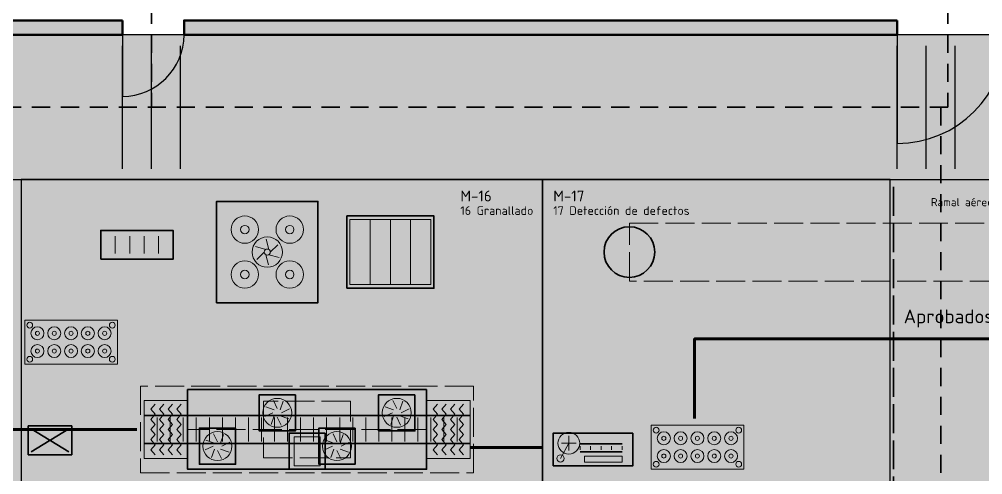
# Model space of a CAD drawing. Header units: millimetres. Extents: x 0 to 1189, y 0 to 841.
# Drawn here: x 569.8 to 702.8, y 629.2 to 692.2 of the extents above; entities that cross this region are included whole.
import ezdxf
from ezdxf.enums import TextEntityAlignment as Align

# ---------------------------------------------------------------- set-up
doc = ezdxf.new("R2010")
doc.units = ezdxf.units.MM
doc.linetypes.add('FLUJO-TRAZOS', pattern=[4, 2.5, -1.5])
doc.linetypes.add('IRAM-E-TRAZOS', pattern=[5, 4, -1])
for name, color, linetype, lineweight in [('A-ABERTURA', 7, 'CONTINUOUS', 25), ('A-COLUMNA', 7, 'CONTINUOUS', 50), ('A-EQUIPO-FINO', 8, 'CONTINUOUS', 13), ('A-EQUIPO-OCULTO', 8, 'IRAM-E-TRAZOS', 13), ('A-EQUIPO-RELLENO', 9, 'CONTINUOUS', 13), ('A-MURO', 7, 'CONTINUOUS', 50), ('A-RELLENO', 9, 'CONTINUOUS', 13), ('A-SECTOR', 1, 'CONTINUOUS', 25), ('A-SECTOR-TXT', 1, 'CONTINUOUS', 25), ('A-SEGURIDAD', 1, 'IRAM-E-TRAZOS', 18), ('A-TEXTO', 7, 'CONTINUOUS', 18), ('F-PERSONAL', 6, 'FLUJO-TRAZOS', 35), ('F-SE', 30, 'CONTINUOUS', 70)]:
    doc.layers.add(name, color=color, linetype=linetype, lineweight=lineweight)
for name, color, linetype, lineweight, true_color in [('A-DEFENSA', 2, 'CONTINUOUS', 35, 0xe6b400), ('A-DEM-RO', 1, 'CONTINUOUS', 35, 0xd21e1e), ('A-EQUIPO', 30, 'CONTINUOUS', 35, 0xe67800), ('A-PASILLO', 2, 'IRAM-E-TRAZOS', 35, 0xd7a500), ('A-SENDA', 2, 'CONTINUOUS', 25, 0xd7a500)]:
    doc.layers.add(name, color=color, linetype=linetype, lineweight=lineweight, true_color=true_color)
doc.styles.add('ISO3098', font='isocpeur.ttf')

msp = doc.modelspace()

# ---------------------------------------------------------------- hatches: boundary and pattern name
at = {"layer": 'A-COLUMNA', "true_color": 0x000000}
h = msp.add_hatch(color=7, dxfattribs=at)
h.dxf.hatch_style = 1
h.paths.add_polyline_path([(571, 688), (575, 688), (575, 692), (571, 692)])
h = msp.add_hatch(color=7, dxfattribs=at)
h.dxf.hatch_style = 1
h.paths.add_polyline_path([(647, 688), (651, 688), (651, 692), (647, 692)])
at = {"layer": 'A-EQUIPO-RELLENO', "true_color": 0xe6e6dc}
h = msp.add_hatch(color=7, dxfattribs=at)
h.dxf.hatch_style = 1
h.paths.add_polyline_path([(597, 653), (611, 653), (611, 667), (597, 667)])
at = {"layer": 'A-EQUIPO-RELLENO', "true_color": 0xeedec0}
h = msp.add_hatch(color=7, dxfattribs=at)
h.dxf.hatch_style = 1
h.paths.add_polyline_path([(615.4, 655.5), (626.6, 655.5), (626.6, 664.5), (615.4, 664.5)])
h = msp.add_hatch(color=7, dxfattribs=at)
h.dxf.hatch_style = 1
h.paths.add_polyline_path([(581, 659), (591, 659), (591, 663), (581, 663)])
at = {"layer": 'A-EQUIPO-RELLENO', "true_color": 0xeeeeee}
h = msp.add_hatch(color=7, dxfattribs=at)
h.dxf.hatch_style = 1
h.paths.add_polyline_path([(570.5, 644.5), (583.3, 644.5), (583.3, 650.6), (570.5, 650.6)])
h = msp.add_hatch(color=7, dxfattribs=at)
h.dxf.hatch_style = 1
h.paths.add_polyline_path([(626, 641), (593, 641), (593, 630), (626, 630)])
at = {"layer": 'A-EQUIPO-RELLENO', "true_color": 0xcdd0d4}
h = msp.add_hatch(color=7, dxfattribs=at)
h.dxf.hatch_style = 1
h.paths.add_polyline_path([(607.88, 640.3), (602.88, 640.3), (602.88, 635.3), (607.88, 635.3)])
h = msp.add_hatch(color=7, dxfattribs=at)
h.dxf.hatch_style = 1
h.paths.add_polyline_path([(624.38, 640.3), (619.38, 640.3), (619.38, 635.3), (624.38, 635.3)])
at = {"layer": 'A-EQUIPO-RELLENO', "true_color": 0xe2e7ee}
h = msp.add_hatch(color=7, dxfattribs=at)
h.dxf.hatch_style = 1
h.paths.add_polyline_path([(593, 639.5), (587, 639.5), (587, 631.5), (593, 631.5)])
h = msp.add_hatch(color=7, dxfattribs=at)
h.dxf.hatch_style = 1
h.paths.add_polyline_path([(632, 639.5), (626, 639.5), (626, 631.5), (632, 631.5)])
at = {"layer": 'A-EQUIPO-RELLENO', "true_color": 0xeeeeee}
h = msp.add_hatch(color=7, dxfattribs=at)
h.dxf.hatch_style = 1
h.paths.add_polyline_path([(632, 637.45), (587, 637.45), (587, 633.55), (632, 633.55)])
at = {"layer": 'A-EQUIPO-RELLENO', "true_color": 0xf5cdc8}
h = msp.add_hatch(color=7, dxfattribs=at)
h.dxf.hatch_style = 1
h.paths.add_polyline_path([(577, 636), (571, 636), (571, 632), (577, 632)])
at = {"layer": 'A-EQUIPO-RELLENO', "true_color": 0xeeeeee}
h = msp.add_hatch(color=7, dxfattribs=at)
h.dxf.hatch_style = 1
h.paths.add_polyline_path([(657, 630), (669.8, 630), (669.8, 636.1), (657, 636.1)])
at = {"layer": 'A-EQUIPO-RELLENO', "true_color": 0xcdd0d4}
h = msp.add_hatch(color=7, dxfattribs=at)
h.dxf.hatch_style = 1
h.paths.add_polyline_path([(599.62, 635.7), (594.62, 635.7), (594.62, 630.7), (599.62, 630.7)])
h = msp.add_hatch(color=7, dxfattribs=at)
h.dxf.hatch_style = 1
h.paths.add_polyline_path([(612, 635), (607, 635), (607, 630), (612, 630)])
h = msp.add_hatch(color=7, dxfattribs=at)
h.dxf.hatch_style = 1
h.paths.add_polyline_path([(616.12, 635.7), (611.12, 635.7), (611.12, 630.7), (616.12, 630.7)])
at = {"layer": 'A-EQUIPO-RELLENO', "true_color": 0xeeeeee}
h = msp.add_hatch(color=7, dxfattribs=at)
h.dxf.hatch_style = 1
h.paths.add_polyline_path([(654.5, 635), (643.5, 635), (643.5, 630.5), (654.5, 630.5)])
h = msp.add_hatch(color=7, dxfattribs=at)
h.dxf.hatch_style = 1
h.paths.add_polyline_path([(653, 633.5), (647.2, 633.5), (647.2, 632.4), (653, 632.4)])
at = {"layer": 'A-MURO', "true_color": 0x464646}
h = msp.add_hatch(color=7, dxfattribs=at)
h.dxf.hatch_style = 1
h.paths.add_polyline_path([(584, 692), (584, 690), (513, 690), (513, 692)])
h = msp.add_hatch(color=7, dxfattribs=at)
h.dxf.hatch_style = 1
h.paths.add_polyline_path([(691, 692), (691, 690), (592.5, 690), (592.5, 692)])
at = {"layer": 'A-RELLENO', "true_color": 0xfff4b4}
h = msp.add_hatch(color=7, dxfattribs=at)
h.dxf.hatch_style = 1
h.paths.add_polyline_path([(257, 670), (777, 670), (777, 690), (257, 690)])
at = {"layer": 'A-RELLENO', "true_color": 0xf6f6f6}
h = msp.add_hatch(color=7, dxfattribs=at)
h.dxf.hatch_style = 1
h.paths.add_polyline_path([(555, 510), (570, 510), (570, 670), (555, 670)])
at = {"layer": 'A-RELLENO', "true_color": 0xfde4c8}
h = msp.add_hatch(color=7, dxfattribs=at)
h.dxf.hatch_style = 1
h.paths.add_polyline_path([(570, 600), (642, 600), (642, 670), (570, 670)])
h = msp.add_hatch(color=7, dxfattribs=at)
h.dxf.hatch_style = 1
h.paths.add_polyline_path([(642, 580), (690, 580), (690, 670), (642, 670)])
at = {"layer": 'A-RELLENO', "true_color": 0xf6f6f6}
h = msp.add_hatch(color=7, dxfattribs=at)
h.dxf.hatch_style = 1
h.paths.add_polyline_path([(690, 420), (705, 420), (705, 670), (690, 670)])
at = {"layer": 'F-PERSONAL', "true_color": 0xc800aa}
h = msp.add_hatch(color=7, dxfattribs=at)
h.dxf.hatch_style = 1
h.paths.add_polyline_path([(588, 680), (588.8, 683.2), (587.2, 683.2)])
h = msp.add_hatch(color=7, dxfattribs=at)
h.dxf.hatch_style = 1
h.paths.add_polyline_path([(576.4, 680), (579.6, 679.2), (579.6, 680.8)])
h = msp.add_hatch(color=7, dxfattribs=at)
h.dxf.hatch_style = 1
h.paths.add_polyline_path([(606.4, 680), (609.6, 679.2), (609.6, 680.8)])
h = msp.add_hatch(color=7, dxfattribs=at)
h.dxf.hatch_style = 1
h.paths.add_polyline_path([(636.4, 680), (639.6, 679.2), (639.6, 680.8)])
h = msp.add_hatch(color=7, dxfattribs=at)
h.dxf.hatch_style = 1
h.paths.add_polyline_path([(666.4, 680), (669.6, 679.2), (669.6, 680.8)])
h = msp.add_hatch(color=7, dxfattribs=at)
h.dxf.hatch_style = 1
h.paths.add_polyline_path([(697, 671.4), (697.8, 674.6), (696.2, 674.6)])
h = msp.add_hatch(color=7, dxfattribs=at)
h.dxf.hatch_style = 1
h.paths.add_polyline_path([(697, 641.4), (697.8, 644.6), (696.2, 644.6)])
at = {"layer": 'F-SE', "true_color": 0xeb7800}
h = msp.add_hatch(color=7, dxfattribs=at)
h.dxf.hatch_style = 1
h.paths.add_polyline_path([(688.6, 648), (685.4, 648.8), (685.4, 647.2)])
h = msp.add_hatch(color=7, dxfattribs=at)
h.dxf.hatch_style = 1
h.paths.add_polyline_path([(586, 635.5), (582.8, 636.3), (582.8, 634.7)])
h = msp.add_hatch(color=7, dxfattribs=at)
h.dxf.hatch_style = 1
h.paths.add_polyline_path([(642, 633), (638.8, 633.8), (638.8, 632.2)])

# ---------------------------------------------------------------- linework, layer by layer
at = {"layer": 'A-ABERTURA'}
for p, q in [((584, 690), (584, 681.5)), ((691, 690), (691, 675))]:
    msp.add_line(p, q, dxfattribs=at)
for centre, radius in [((584, 690), 8.5), ((691, 690), 15)]:
    msp.add_arc(centre, radius, -90, 0, dxfattribs=at)
at = {"layer": 'A-DEFENSA'}
for p, q in [((570, 670), (582, 670)), ((595, 670), (689, 670))]:
    msp.add_line(p, q, dxfattribs=at)
at = {"layer": 'A-DEM-RO'}
for p, q in [((576.6, 635.6), (571.4, 632.4)), ((576.6, 632.4), (571.4, 635.6))]:
    msp.add_line(p, q, dxfattribs=at)
msp.add_lwpolyline([(577, 636), (571, 636), (571, 632), (577, 632)], close=True, dxfattribs=at)
at = {"layer": 'A-EQUIPO'}
for p, q in [((632, 637.45), (587, 637.45)), ((632, 633.55), (587, 633.55)), ((653, 633.5), (647.2, 633.5)), ((653, 632.4), (647.2, 632.4))]:
    msp.add_line(p, q, dxfattribs=at)
for points in [[(597, 653), (611, 653), (611, 667), (597, 667)], [(615, 655), (627, 655), (627, 665), (615, 665)], [(581, 659), (591, 659), (591, 663), (581, 663)], [(626, 641), (593, 641), (593, 630), (626, 630)], [(607.88, 640.3), (602.88, 640.3), (602.88, 635.3), (607.88, 635.3)], [(624.38, 640.3), (619.38, 640.3), (619.38, 635.3), (624.38, 635.3)], [(599.62, 635.7), (594.62, 635.7), (594.62, 630.7), (599.62, 630.7)], [(612, 635), (607, 635), (607, 630), (612, 630)], [(616.12, 635.7), (611.12, 635.7), (611.12, 630.7), (616.12, 630.7)], [(654.5, 635), (643.5, 635), (643.5, 630.5), (654.5, 630.5)]]:
    msp.add_lwpolyline(points, close=True, dxfattribs=at)
msp.add_circle((654, 660), 3.5, dxfattribs=at)
at = {"layer": 'A-EQUIPO-FINO'}
for p, q in [((618.2, 655.5), (618.2, 664.5)), ((621, 655.5), (621, 664.5)), ((623.8, 655.5), (623.8, 664.5)), ((583, 659.8), (583, 662.2)), ((585, 659.8), (585, 662.2)), ((587, 659.8), (587, 662.2)), ((589, 659.8), (589, 662.2)), ((605.38, 638.4), (604.84, 639.52)), ((605.8, 638.22), (606.21, 639.39)), ((621.88, 638.4), (621.34, 639.52)), ((622.3, 638.22), (622.71, 639.39)), ((604.78, 637.8), (603.66, 637.27)), ((604.95, 638.22), (603.78, 638.64)), ((604.95, 637.38), (604.54, 636.21)), ((605.8, 637.38), (606.97, 636.96)), ((605.98, 637.8), (607.09, 638.33)), ((621.27, 637.8), (620.16, 637.27)), ((621.45, 638.22), (620.28, 638.64)), ((621.45, 637.38), (621.04, 636.21)), ((622.3, 637.38), (623.47, 636.96)), ((622.48, 637.8), (623.59, 638.33)), ((587, 637.15), (587, 633.85)), ((588.8, 637.15), (588.8, 633.85)), ((590.6, 637.15), (590.6, 633.85)), ((592.4, 637.15), (592.4, 633.85)), ((594.2, 637.15), (594.2, 633.85)), ((596, 637.15), (596, 633.85)), ((597.8, 637.15), (597.8, 633.85)), ((599.6, 637.15), (599.6, 633.85)), ((601.4, 637.15), (601.4, 633.85)), ((603.2, 637.15), (603.2, 633.85)), ((605, 637.15), (605, 633.85)), ((605.38, 637.2), (605.91, 636.08)), ((606.8, 637.15), (606.8, 633.85)), ((608.6, 637.15), (608.6, 633.85)), ((610.4, 637.15), (610.4, 633.85)), ((612.2, 637.15), (612.2, 633.85)), ((614, 637.15), (614, 633.85)), ((615.8, 637.15), (615.8, 633.85)), ((617.6, 637.15), (617.6, 633.85)), ((619.4, 637.15), (619.4, 633.85)), ((621.2, 637.15), (621.2, 633.85)), ((621.88, 637.2), (622.41, 636.08)), ((623, 637.15), (623, 633.85)), ((624.8, 637.15), (624.8, 633.85)), ((626.6, 637.15), (626.6, 633.85)), ((628.4, 637.15), (628.4, 633.85)), ((630.2, 637.15), (630.2, 633.85)), ((632, 637.15), (632, 633.85)), ((597.12, 633.8), (596.59, 634.92)), ((597.55, 633.62), (597.96, 634.79)), ((613.62, 633.8), (613.09, 634.92)), ((614.05, 633.62), (614.46, 634.79)), ((596.7, 633.62), (595.53, 634.04)), ((597.73, 633.2), (598.84, 633.73)), ((613.2, 633.62), (612.03, 634.04)), ((614.22, 633.2), (615.34, 633.73)), ((645.64, 633.6), (644.5, 631.5)), ((646.64, 633.6), (644.64, 633.6)), ((645.64, 634.6), (645.64, 632.6)), ((596.52, 633.2), (595.41, 632.67)), ((596.7, 632.78), (596.29, 631.61)), ((597.12, 632.6), (597.66, 631.48)), ((597.55, 632.78), (598.72, 632.36)), ((613.02, 633.2), (611.91, 632.67)), ((613.2, 632.78), (612.79, 631.61)), ((613.62, 632.6), (614.16, 631.48)), ((614.05, 632.78), (615.22, 632.36)), ((647.2, 633.2), (647.2, 632.7)), ((648.65, 633.2), (648.65, 632.7)), ((650.1, 633.2), (650.1, 632.7)), ((651.55, 633.2), (651.55, 632.7)), ((653, 633.2), (653, 632.7))]:
    msp.add_line(p, q, dxfattribs=at)
for points in [[(615.4, 655.5), (626.6, 655.5), (626.6, 664.5), (615.4, 664.5)], [(570.5, 644.5), (583.3, 644.5), (583.3, 650.6), (570.5, 650.6)], [(593, 639.5), (587, 639.5), (587, 631.5), (593, 631.5)], [(632, 639.5), (626, 639.5), (626, 631.5), (632, 631.5)], [(657, 630), (669.8, 630), (669.8, 636.1), (657, 636.1)], [(611.3, 634.5), (607.7, 634.5), (607.7, 630.5), (611.3, 630.5)], [(653, 631.8), (647.8, 631.8), (647.8, 631), (653, 631)]]:
    msp.add_lwpolyline(points, close=True, dxfattribs=at)
for points in [[(604.21, 660.36), (603.84, 661.78)], [(603.79, 660.36), (602.38, 660.75)], [(603.58, 660), (602.54, 658.98)], [(604.42, 660), (605.46, 661.02)], [(603.79, 659.64), (604.16, 658.22)], [(604.21, 659.64), (605.62, 659.25)], [(588.5, 639), (587.9, 638.3), (588.5, 637.6), (587.9, 636.9), (588.5, 636.2), (587.9, 635.5), (588.5, 634.8), (587.9, 634.1), (588.5, 633.4), (587.9, 632.7), (588.5, 632)], [(589.7, 639), (589.1, 638.3), (589.7, 637.6), (589.1, 636.9), (589.7, 636.2), (589.1, 635.5), (589.7, 634.8), (589.1, 634.1), (589.7, 633.4), (589.1, 632.7), (589.7, 632)], [(590.9, 639), (590.3, 638.3), (590.9, 637.6), (590.3, 636.9), (590.9, 636.2), (590.3, 635.5), (590.9, 634.8), (590.3, 634.1), (590.9, 633.4), (590.3, 632.7), (590.9, 632)], [(592.1, 639), (591.5, 638.3), (592.1, 637.6), (591.5, 636.9), (592.1, 636.2), (591.5, 635.5), (592.1, 634.8), (591.5, 634.1), (592.1, 633.4), (591.5, 632.7), (592.1, 632)], [(627.5, 639), (626.9, 638.3), (627.5, 637.6), (626.9, 636.9), (627.5, 636.2), (626.9, 635.5), (627.5, 634.8), (626.9, 634.1), (627.5, 633.4), (626.9, 632.7), (627.5, 632)], [(628.7, 639), (628.1, 638.3), (628.7, 637.6), (628.1, 636.9), (628.7, 636.2), (628.1, 635.5), (628.7, 634.8), (628.1, 634.1), (628.7, 633.4), (628.1, 632.7), (628.7, 632)], [(629.9, 639), (629.3, 638.3), (629.9, 637.6), (629.3, 636.9), (629.9, 636.2), (629.3, 635.5), (629.9, 634.8), (629.3, 634.1), (629.9, 633.4), (629.3, 632.7), (629.9, 632)], [(631.1, 639), (630.5, 638.3), (631.1, 637.6), (630.5, 636.9), (631.1, 636.2), (630.5, 635.5), (631.1, 634.8), (630.5, 634.1), (631.1, 633.4), (630.5, 632.7), (631.1, 632)]]:
    msp.add_lwpolyline(points, dxfattribs=at)
for centre, radius in [((600.9, 663.1), 1.89), ((607.1, 663.1), 1.89), ((600.9, 663.1), 0.588), ((607.1, 663.1), 0.588), ((604, 660), 2.1), ((604, 660), 0.42), ((600.9, 656.9), 1.89), ((607.1, 656.9), 1.89), ((600.9, 656.9), 0.588), ((607.1, 656.9), 0.588), ((571.2, 649.9), 0.4), ((572.26, 648.78), 0.9), ((574.58, 648.78), 0.9), ((576.9, 648.78), 0.9), ((579.22, 648.78), 0.9), ((581.54, 648.78), 0.9), ((582.6, 649.9), 0.4), ((572.26, 648.78), 0.28), ((574.58, 648.78), 0.28), ((576.9, 648.78), 0.28), ((579.22, 648.78), 0.28), ((581.54, 648.78), 0.28), ((572.26, 646.33), 0.9), ((574.58, 646.33), 0.9), ((576.9, 646.33), 0.9), ((579.22, 646.33), 0.9), ((581.54, 646.33), 0.9), ((571.2, 645.2), 0.4), ((572.26, 646.33), 0.28), ((574.58, 646.33), 0.28), ((576.9, 646.33), 0.28), ((579.22, 646.33), 0.28), ((581.54, 646.33), 0.28), ((582.6, 645.2), 0.4), ((605.38, 637.8), 2), ((621.88, 637.8), 2), ((597.12, 633.2), 2), ((613.62, 633.2), 2), ((645.64, 633.6), 1.5), ((657.7, 635.4), 0.4), ((658.76, 634.28), 0.9), ((661.08, 634.28), 0.9), ((663.4, 634.28), 0.9), ((665.72, 634.28), 0.9), ((668.04, 634.28), 0.9), ((669.1, 635.4), 0.4), ((658.76, 634.28), 0.28), ((661.08, 634.28), 0.28), ((663.4, 634.28), 0.28), ((665.72, 634.28), 0.28), ((668.04, 634.28), 0.28), ((644.5, 631.5), 0.5), ((658.76, 631.83), 0.9), ((658.76, 631.83), 0.28), ((661.08, 631.83), 0.9), ((661.08, 631.83), 0.28), ((663.4, 631.83), 0.9), ((663.4, 631.83), 0.28), ((665.72, 631.83), 0.9), ((665.72, 631.83), 0.28), ((668.04, 631.83), 0.9), ((668.04, 631.83), 0.28), ((657.7, 630.7), 0.4), ((669.1, 630.7), 0.4)]:
    msp.add_circle(centre, radius, dxfattribs=at)
at = {"layer": 'A-EQUIPO-OCULTO'}
msp.add_line((626, 635.5), (593, 635.5), dxfattribs=at)
msp.add_lwpolyline([(795, 630), (767, 630), (767, 640), (795, 640), (795, 656), (654, 656), (654, 664), (795, 664), (795, 674), (859, 674), (859, 436), (795, 436), (795, 440), (769, 440), (769, 450), (795, 450), (795, 630)], dxfattribs=at)
msp.add_lwpolyline([(615.5, 639.4), (603.5, 639.4), (603.5, 631.6), (615.5, 631.6)], close=True, dxfattribs=at)
at = {"layer": 'A-MURO'}
for points in [[(584, 692), (584, 690), (513, 690), (513, 692)], [(691, 692), (691, 690), (592.5, 690), (592.5, 692)]]:
    msp.add_lwpolyline(points, close=True, dxfattribs=at)
at = {"layer": 'A-PASILLO'}
msp.add_line((690.5, 420), (690.5, 670), dxfattribs=at)
at = {"layer": 'A-SECTOR'}
for points in [[(570, 600), (642, 600), (642, 670), (570, 670)], [(642, 580), (690, 580), (690, 670), (642, 670)]]:
    msp.add_lwpolyline(points, close=True, dxfattribs=at)
at = {"layer": 'A-SEGURIDAD'}
msp.add_lwpolyline([(632.5, 641.5), (586.5, 641.5), (586.5, 629.5), (632.5, 629.5)], close=True, dxfattribs=at)
at = {"layer": 'A-SENDA'}
for p, q in [((584, 671.5), (584, 688.5)), ((588, 671.5), (588, 688.5)), ((592, 671.5), (592, 688.5)), ((691, 671.5), (691, 688.5)), ((695, 671.5), (695, 688.5)), ((699, 671.5), (699, 688.5))]:
    msp.add_line(p, q, dxfattribs=at)
msp.add_lwpolyline([(257, 670), (777, 670), (777, 690), (257, 690)], close=True, dxfattribs=at)
at = {"layer": 'F-PERSONAL'}
for points in [[(588, 702), (588, 680)], [(698, 702), (698, 680), (697, 680), (697, 412)], [(698, 680), (562, 680), (562, 515)]]:
    msp.add_lwpolyline(points, dxfattribs=at)
at = {"layer": 'F-SE'}
for points in [[(663, 637), (663, 648), (747, 648), (762, 638)], [(543, 639), (551, 639), (551, 522), (562, 522), (562, 635.5), (586, 635.5)], [(632, 633), (642, 633)]]:
    msp.add_lwpolyline(points, dxfattribs=at)

# ---------------------------------------------------------------- texts
at = {"layer": 'A-SECTOR-TXT', "style": 'ISO3098'}
for s, height, p in [('M-16', 1.5, (630.67, 668.5)), ('M-17', 1.5, (643.5, 668.5)), ('16 Granallado', 1.2, (630.67, 666.33)), ('17 Detección de defectos', 1.2, (643.5, 666.33))]:
    msp.add_text(s, height=height, dxfattribs=at).set_placement(p, align=Align.TOP_LEFT)
at = {"layer": 'A-TEXTO', "style": 'ISO3098'}
msp.add_text('Ramal aéreo del transportador hasta la detección (sobre el pasillo PO-N2)', height=1.12, dxfattribs=at).set_placement((722, 666), align=Align.BOTTOM_CENTER)
at = {"layer": 'F-SE', "style": 'ISO3098'}
msp.add_text('Aprobados -> cuelgue', height=1.9, dxfattribs=at).set_placement((705, 649.6), align=Align.BOTTOM_CENTER)

doc.saveas('drawing.dxf')
